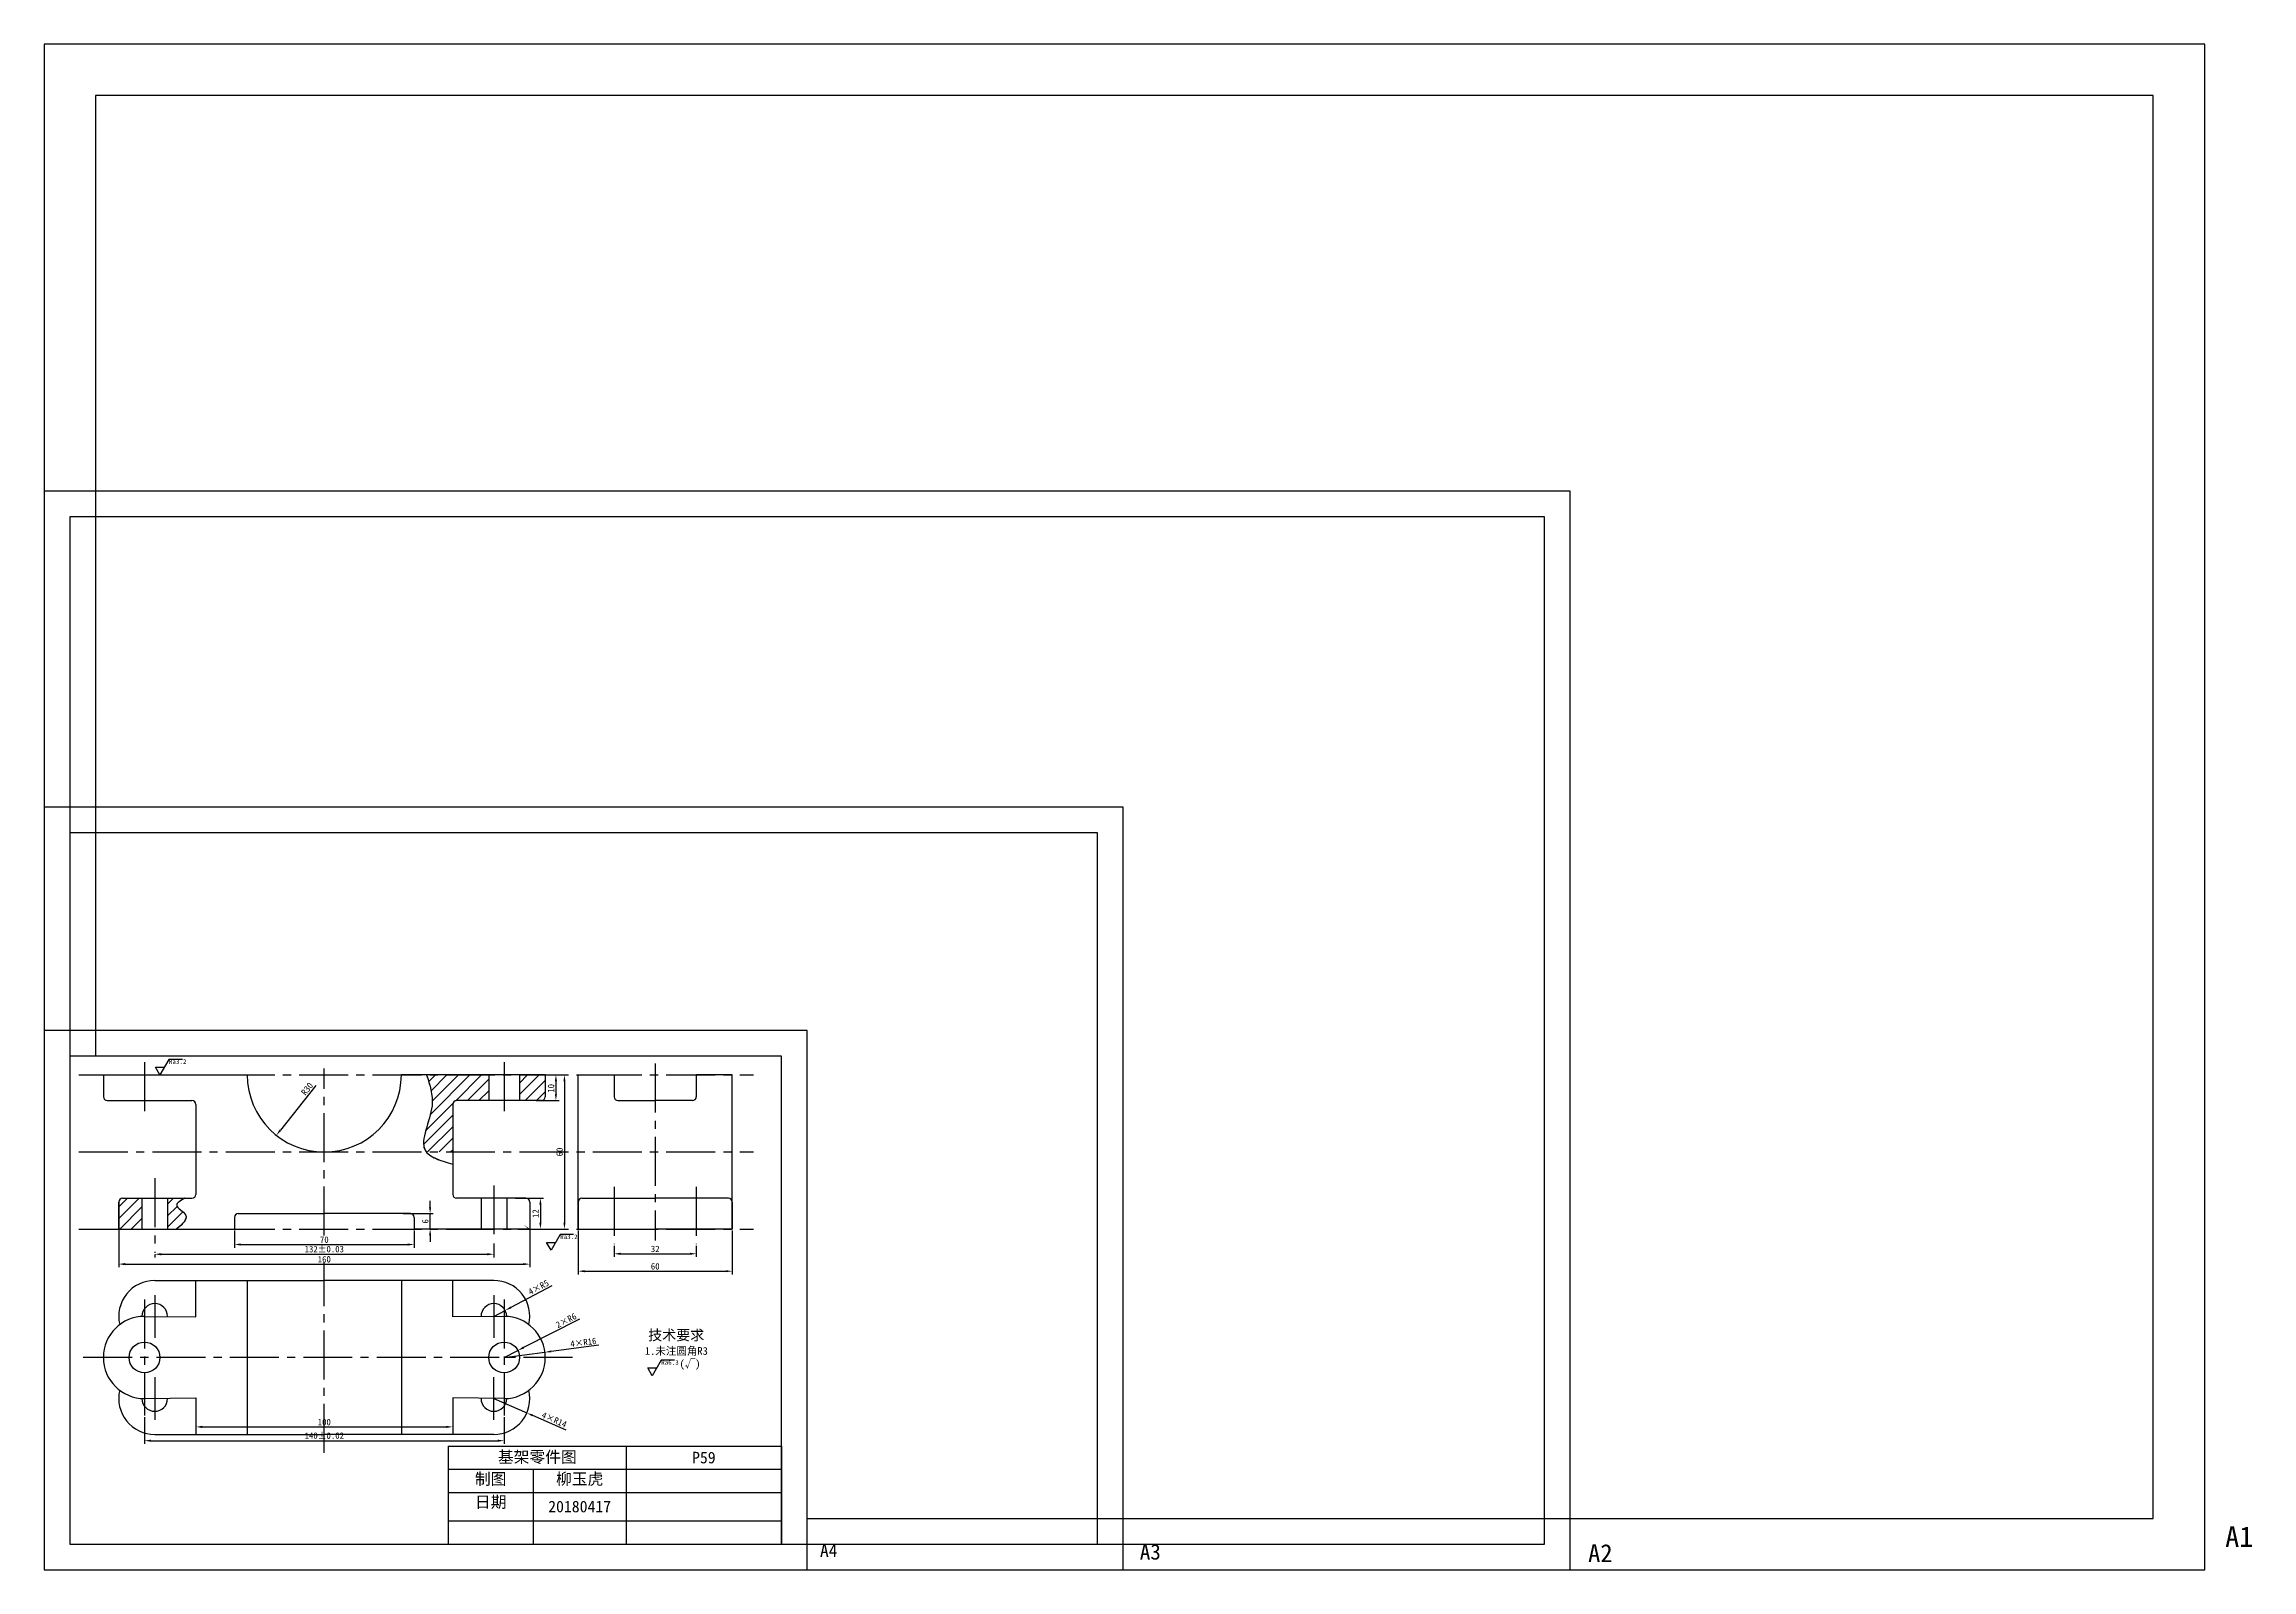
# Model space of a CAD drawing. Header units: millimetres. Extents: x 0 to 859, y 0 to 594.
import ezdxf

# ---------------------------------------------------------------- set-up
doc = ezdxf.new("R2010")
doc.units = ezdxf.units.MM
doc.linetypes.add('CENTER2', pattern=[28.575, 19.05, -3.175, 3.175, -3.175])
doc.layers.get('0').update_dxf_attribs({"true_color": 0xff2929})
doc.layers.add('图框', color=7, linetype='Continuous')
doc.layers.add('图线', color=3, linetype='CENTER2')
doc.layers.add('注释', color=7, linetype='Continuous', true_color=0x77783f, plot=False)
doc.styles.get("Standard").update_dxf_attribs({"font": ''})
doc.styles.add('样式 1', font='')
doc.styles.add('样式 3', font='')
doc.styles.get('Standard').set_extended_font_data('SimSun')
doc.styles.get('样式 1').set_extended_font_data('SimSun')
doc.styles.get('样式 3').set_extended_font_data('SimSun')
doc.dimstyles.new('ISO-25', dxfattribs={"dimtxt": 2.5, "dimasz": 2.5, "dimexe": 1.25, "dimexo": 0.625, "dimtad": 1, "dimdsep": 46, "dimtxsty": 'Standard', "dimcen": 2.5, "dimadec": 0, "dimazin": 0, "dimtfac": 1, "dimtmove": 0, "dimatfit": 3, "dimfxl": 0, "dimarcsym": 0})

# ---------------------------------------------------------------- blocks, each defined once
blk = doc.blocks.new('*T2')
at = {"layer": '注释', "color": 0, "linetype": 'ByBlock', "lineweight": -2}
for p, q in [((0, 0), (129.68, 0)), ((0, 0), (0, -38.14)), ((69.26, 0), (69.26, -38.14)), ((129.68, 0), (129.68, -38.14)), ((0, -9.02), (129.68, -9.02)), ((33, -9.02), (33, -38.14)), ((0, -18.02), (129.68, -18.02)), ((0, -29.14), (129.68, -29.14)), ((0, -38.14), (129.68, -38.14))]:
    blk.add_line(p, q, dxfattribs=at)
at = {"layer": '注释', "color": 0, "char_height": 4.5}
for s, insert, width, attachment_point in [('基架零件图', (34.63, -4.51), 66.2597, 5), ('P59', (99.47, -4.51), 57.4214, 5), ('制图', (16.5, -10.53), 30.0001, 2), ('柳玉虎', (51.13, -10.53), 33.2596, 2), ('日期', (16.5, -19.52), 30.0001, 2), ('20180417', (51.13, -23.58), 33.2596, 5)]:
    blk.add_mtext(s, dxfattribs=dict(at, insert=insert, width=width, attachment_point=attachment_point))
blk = doc.blocks.new('*D3')
at = {"layer": 'Defpoints', "color": 0}
for p in [(139.16, 138.69), (150.24, 138.69), (149.94, 132.69)]:
    blk.add_point(p, dxfattribs=at)
at = {"layer": '注释', "color": 0, "lineweight": -2}
for p, q in [((139.78, 138.69), (151.49, 138.69)), ((150.24, 141.19), (150.24, 143.69)), ((150.24, 132.69), (150.24, 138.69)), ((150.24, 130.19), (150.24, 127.69)), ((150.57, 132.69), (151.49, 132.69))]:
    blk.add_line(p, q, dxfattribs=at)
at = {"layer": '注释', "color": 0}
for points in [[(149.82, 141.19), (150.65, 141.19), (150.24, 138.69)], [(149.82, 130.19), (150.65, 130.19), (150.24, 132.69)]]:
    blk.add_solid(points, dxfattribs=at)
at = {"layer": '注释', "color": 0, "insert": (148.36, 135.69), "char_height": 2.5, "attachment_point": 5, "rotation": 90}
blk.add_mtext('6', dxfattribs=at)
blk = doc.blocks.new('*D4')
at = {"layer": 'Defpoints', "color": 0}
for p in [(74.05, 132.69), (144.05, 132.69), (144.05, 126.66)]:
    blk.add_point(p, dxfattribs=at)
at = {"layer": '注释', "color": 0, "lineweight": -2}
for p, q in [((74.05, 132.07), (74.05, 125.41)), ((144.05, 132.07), (144.05, 125.41)), ((76.55, 126.66), (141.55, 126.66))]:
    blk.add_line(p, q, dxfattribs=at)
at = {"layer": '注释', "color": 0}
for points in [[(76.55, 127.08), (76.55, 126.24), (74.05, 126.66)], [(141.55, 127.08), (141.55, 126.24), (144.05, 126.66)]]:
    blk.add_solid(points, dxfattribs=at)
at = {"layer": '注释', "color": 0, "insert": (109.05, 128.54), "char_height": 2.5, "attachment_point": 5}
blk.add_mtext('70', dxfattribs=at)
blk = doc.blocks.new('*D5')
at = {"layer": 'Defpoints', "color": 0}
for p in [(195.05, 192.69), (190.91, 182.69), (199.21, 182.69)]:
    blk.add_point(p, dxfattribs=at)
at = {"layer": '注释', "color": 0, "lineweight": -2}
for p, q in [((195.68, 192.69), (200.46, 192.69)), ((199.21, 190.19), (199.21, 185.19)), ((191.53, 182.69), (200.46, 182.69))]:
    blk.add_line(p, q, dxfattribs=at)
at = {"layer": '注释', "color": 0}
for points in [[(198.79, 190.19), (199.62, 190.19), (199.21, 192.69)], [(198.79, 185.19), (199.62, 185.19), (199.21, 182.69)]]:
    blk.add_solid(points, dxfattribs=at)
at = {"layer": '注释', "color": 0, "insert": (197.33, 187.47), "char_height": 2.5, "attachment_point": 5, "rotation": 90}
blk.add_mtext('10', dxfattribs=at)
blk = doc.blocks.new('*D6')
at = {"layer": 'Defpoints', "color": 0}
for p in [(192.11, 192.69), (187.28, 132.69), (202.53, 132.69)]:
    blk.add_point(p, dxfattribs=at)
at = {"layer": '注释', "color": 0, "lineweight": -2}
for p, q in [((192.74, 192.69), (203.78, 192.69)), ((202.53, 190.19), (202.53, 135.19)), ((187.91, 132.69), (203.78, 132.69))]:
    blk.add_line(p, q, dxfattribs=at)
at = {"layer": '注释', "color": 0}
for points in [[(202.11, 190.19), (202.94, 190.19), (202.53, 192.69)], [(202.11, 135.19), (202.94, 135.19), (202.53, 132.69)]]:
    blk.add_solid(points, dxfattribs=at)
at = {"layer": '注释', "color": 0, "insert": (200.65, 162.69), "char_height": 2.5, "attachment_point": 5, "rotation": 90}
blk.add_mtext('60', dxfattribs=at)
blk = doc.blocks.new('*D7')
at = {"layer": 'Defpoints', "color": 0}
for p in [(221.86, 126.76), (253.86, 126.76), (253.86, 123.06)]:
    blk.add_point(p, dxfattribs=at)
at = {"layer": '注释', "color": 0, "lineweight": -2}
for p, q in [((221.86, 126.13), (221.86, 121.81)), ((224.36, 123.06), (251.36, 123.06)), ((253.86, 126.13), (253.86, 121.81))]:
    blk.add_line(p, q, dxfattribs=at)
at = {"layer": '注释', "color": 0}
for points in [[(224.36, 123.48), (224.36, 122.64), (221.86, 123.06)], [(251.36, 123.48), (251.36, 122.64), (253.86, 123.06)]]:
    blk.add_solid(points, dxfattribs=at)
at = {"layer": '注释', "color": 0, "insert": (237.86, 124.93), "char_height": 2.5, "attachment_point": 5}
blk.add_mtext('32', dxfattribs=at)
blk = doc.blocks.new('*D8')
at = {"layer": 'Defpoints', "color": 0}
for p in [(207.86, 132.69), (267.86, 132.69), (267.86, 116.27)]:
    blk.add_point(p, dxfattribs=at)
at = {"layer": '注释', "color": 0, "lineweight": -2}
for p, q in [((207.86, 132.07), (207.86, 115.02)), ((267.86, 132.07), (267.86, 115.02)), ((210.36, 116.27), (265.36, 116.27))]:
    blk.add_line(p, q, dxfattribs=at)
at = {"layer": '注释', "color": 0}
for points in [[(210.36, 116.69), (210.36, 115.86), (207.86, 116.27)], [(265.36, 116.69), (265.36, 115.86), (267.86, 116.27)]]:
    blk.add_solid(points, dxfattribs=at)
at = {"layer": '注释', "color": 0, "insert": (237.86, 118.15), "char_height": 2.5, "attachment_point": 5}
blk.add_mtext('60', dxfattribs=at)
blk = doc.blocks.new('*D9')
at = {"layer": 'Defpoints', "color": 0}
for p in [(182.91, 144.69), (183.82, 132.69), (193.17, 132.69)]:
    blk.add_point(p, dxfattribs=at)
at = {"layer": '注释', "color": 0, "lineweight": -2}
for p, q in [((183.54, 144.69), (194.42, 144.69)), ((193.17, 142.19), (193.17, 135.19)), ((184.44, 132.69), (194.42, 132.69))]:
    blk.add_line(p, q, dxfattribs=at)
at = {"layer": '注释', "color": 0}
for points in [[(192.76, 142.19), (193.59, 142.19), (193.17, 144.69)], [(192.76, 135.19), (193.59, 135.19), (193.17, 132.69)]]:
    blk.add_solid(points, dxfattribs=at)
at = {"layer": '注释', "color": 0, "insert": (191.3, 138.69), "char_height": 2.5, "attachment_point": 5, "rotation": 90}
blk.add_mtext('12', dxfattribs=at)
blk = doc.blocks.new('*D10')
at = {"layer": 'Defpoints', "color": 0}
for p in [(109.05, 192.69), (90.39, 169.2)]:
    blk.add_point(p, dxfattribs=at)
at = {"layer": '注释', "color": 0, "lineweight": -2}
blk.add_line((105.78, 188.57), (91.94, 171.16), dxfattribs=at)
at = {"layer": '注释', "color": 0}
blk.add_solid([(91.62, 171.42), (92.27, 170.9), (90.39, 169.2)], dxfattribs=at)
at = {"layer": '注释', "color": 0, "insert": (102.35, 187.27), "char_height": 2.5, "attachment_point": 5, "rotation": 51.53479}
blk.add_mtext('R30', dxfattribs=at)
blk = doc.blocks.new('*D11')
at = {"layer": 'Defpoints', "color": 0}
for p in [(43.05, 123.46), (175.05, 127.69), (175.05, 122.88)]:
    blk.add_point(p, dxfattribs=at)
at = {"layer": '注释', "color": 0, "lineweight": -2}
for p, q in [((43.05, 122.83), (43.05, 121.63)), ((45.55, 122.88), (172.55, 122.88)), ((175.05, 127.07), (175.05, 121.63))]:
    blk.add_line(p, q, dxfattribs=at)
at = {"layer": '注释', "color": 0}
for points in [[(45.55, 123.3), (45.55, 122.46), (43.05, 122.88)], [(172.55, 123.3), (172.55, 122.46), (175.05, 122.88)]]:
    blk.add_solid(points, dxfattribs=at)
at = {"layer": '注释', "color": 0, "insert": (109.05, 124.84), "char_height": 2.5, "attachment_point": 5}
blk.add_mtext('132±0.03', dxfattribs=at)
blk = doc.blocks.new('*D12')
at = {"layer": 'Defpoints', "color": 0}
for p in [(29.05, 135.79), (189.05, 135.79), (189.05, 119.03)]:
    blk.add_point(p, dxfattribs=at)
at = {"layer": '注释', "color": 0, "lineweight": -2}
for p, q in [((29.05, 135.16), (29.05, 117.78)), ((189.05, 135.16), (189.05, 117.78)), ((31.55, 119.03), (186.55, 119.03))]:
    blk.add_line(p, q, dxfattribs=at)
at = {"layer": '注释', "color": 0}
for points in [[(31.55, 119.45), (31.55, 118.62), (29.05, 119.03)], [(186.55, 119.45), (186.55, 118.62), (189.05, 119.03)]]:
    blk.add_solid(points, dxfattribs=at)
at = {"layer": '注释', "color": 0, "insert": (109.05, 120.91), "char_height": 2.5, "attachment_point": 5}
blk.add_mtext('160', dxfattribs=at)
blk = doc.blocks.new('*D15')
at = {"layer": 'Defpoints', "color": 0}
for p in [(59.05, 59.81), (159.05, 59.81), (159.05, 55.66)]:
    blk.add_point(p, dxfattribs=at)
at = {"layer": '注释', "color": 0, "lineweight": -2}
for p, q in [((59.05, 59.18), (59.05, 54.41)), ((61.55, 55.66), (156.55, 55.66)), ((159.05, 59.18), (159.05, 54.41))]:
    blk.add_line(p, q, dxfattribs=at)
at = {"layer": '注释', "color": 0}
for points in [[(61.55, 56.08), (61.55, 55.24), (59.05, 55.66)], [(156.55, 56.08), (156.55, 55.24), (159.05, 55.66)]]:
    blk.add_solid(points, dxfattribs=at)
at = {"layer": '注释', "color": 0, "insert": (109.05, 57.53), "char_height": 2.5, "attachment_point": 5}
blk.add_mtext('100', dxfattribs=at)
blk = doc.blocks.new('*D16')
at = {"layer": 'Defpoints', "color": 0}
for p in [(39.05, 60.13), (179.05, 60.13), (179.05, 50.29)]:
    blk.add_point(p, dxfattribs=at)
at = {"layer": '注释', "color": 0, "lineweight": -2}
for p, q in [((39.05, 59.51), (39.05, 49.04)), ((179.05, 59.51), (179.05, 49.04)), ((41.55, 50.29), (176.55, 50.29))]:
    blk.add_line(p, q, dxfattribs=at)
at = {"layer": '注释', "color": 0}
for points in [[(41.55, 50.7), (41.55, 49.87), (39.05, 50.29)], [(176.55, 50.7), (176.55, 49.87), (179.05, 50.29)]]:
    blk.add_solid(points, dxfattribs=at)
at = {"layer": '注释', "color": 0, "insert": (109.05, 52.25), "char_height": 2.5, "attachment_point": 5}
blk.add_mtext('140±0.02', dxfattribs=at)
blk = doc.blocks.new('*D20')
at = {"layer": 'Defpoints', "color": 0}
for p in [(175.05, 98.65), (179.47, 100.99)]:
    blk.add_point(p, dxfattribs=at)
at = {"layer": '注释', "color": 0, "lineweight": -2}
for p, q in [((197.65, 110.64), (181.67, 102.16)), ((175.05, 98.65), (179.47, 100.99))]:
    blk.add_line(p, q, dxfattribs=at)
at = {"layer": '注释', "color": 0}
blk.add_solid([(181.48, 102.53), (181.87, 101.79), (179.47, 100.99)], dxfattribs=at)
at = {"layer": '注释', "color": 0, "insert": (192.45, 110), "char_height": 2.5, "attachment_point": 5, "rotation": 27.96489}
blk.add_mtext('4×R5', dxfattribs=at)
blk = doc.blocks.new('*D21')
at = {"layer": 'Defpoints', "color": 0}
for p in [(175.06, 66.71), (187.88, 61.09)]:
    blk.add_point(p, dxfattribs=at)
at = {"layer": '注释', "color": 0, "lineweight": -2}
for p, q in [((175.06, 66.71), (187.88, 61.09)), ((203.15, 54.4), (190.17, 60.09))]:
    blk.add_line(p, q, dxfattribs=at)
at = {"layer": '注释', "color": 0}
blk.add_solid([(190.34, 60.47), (190.01, 59.71), (187.88, 61.09)], dxfattribs=at)
at = {"layer": '注释', "color": 0, "insert": (198.56, 58.46), "char_height": 2.5, "attachment_point": 5, "rotation": 336.32808}
blk.add_mtext('4×R14', dxfattribs=at)
blk = doc.blocks.new('*D22')
at = {"layer": 'Defpoints', "color": 0}
for p in [(179.05, 82.69), (184.4, 85.41)]:
    blk.add_point(p, dxfattribs=at)
at = {"layer": '注释', "color": 0, "lineweight": -2}
for p, q in [((208.38, 97.63), (186.63, 86.55)), ((179.05, 82.69), (184.4, 85.41))]:
    blk.add_line(p, q, dxfattribs=at)
at = {"layer": '注释', "color": 0}
blk.add_solid([(186.44, 86.92), (186.81, 86.18), (184.4, 85.41)], dxfattribs=at)
at = {"layer": '注释', "color": 0, "insert": (203.18, 97.08), "char_height": 2.5, "attachment_point": 5, "rotation": 26.97882}
blk.add_mtext('2×R6', dxfattribs=at)
blk = doc.blocks.new('*D23')
at = {"layer": 'Defpoints', "color": 0}
for p in [(179.05, 82.69), (194.92, 84.73)]:
    blk.add_point(p, dxfattribs=at)
at = {"layer": '注释', "color": 0, "lineweight": -2}
for p, q in [((215.88, 87.43), (197.4, 85.05)), ((179.05, 82.69), (194.92, 84.73))]:
    blk.add_line(p, q, dxfattribs=at)
at = {"layer": '注释', "color": 0}
blk.add_solid([(197.35, 85.46), (197.45, 84.64), (194.92, 84.73)], dxfattribs=at)
at = {"layer": '注释', "color": 0, "insert": (209.88, 88.55), "char_height": 2.5, "attachment_point": 5, "rotation": 7.32522}
blk.add_mtext('4×R16', dxfattribs=at)

msp = doc.modelspace()

# ---------------------------------------------------------------- hatches: boundary and pattern name
at = {"layer": '注释'}
h = msp.add_hatch(dxfattribs=at)
h.set_pattern_fill('ANSI31', color=256, style=0)
edge = h.paths.add_edge_path()
edge.add_line((173.05, 192.692), (148.842, 192.692))
edge.add_spline(control_points=[(148.842, 192.692), (150.133, 188.841), (153.281, 179.456), (145.823, 167.005), (148.599, 162.913), (148.777, 162.692)], knot_values=[0, 0, 0, 0, 12.1867483, 29.6975179, 30.7458086, 30.7458086, 30.7458086, 30.7458086], degree=3, periodic=0)
edge.add_line((148.777, 162.692), (159.05, 162.692))
edge.add_line((159.05, 162.692), (159.05, 181.192))
edge.add_arc((160.55, 181.192), 1.5, 90, 180, ccw=False)
edge.add_line((160.55, 182.692), (173.05, 182.692))
edge.add_line((173.05, 182.692), (173.05, 192.692))
edge = h.paths.add_edge_path()
edge.add_spline(control_points=[(51.55, 132.692), (53.764, 134.592), (57.702, 137.971), (49.511, 141.814), (53.137, 143.795), (54.78, 144.692)], knot_values=[0, 0, 0, 0, 6.5366893, 11.6251561, 15.842022, 15.842022, 15.842022, 15.842022], degree=3, periodic=0)
edge.add_line((54.78, 144.692), (48.05, 144.692))
edge.add_line((48.05, 144.692), (48.05, 132.692))
edge.add_line((48.05, 132.692), (51.55, 132.692))
h.paths.add_polyline_path([(38.05, 144.692), (30.55, 144.692, 0.4142136), (29.05, 143.192), (29.05, 132.692), (38.05, 132.692)])
h.paths.add_polyline_path([(195.05, 192.692), (185.05, 192.692), (185.05, 182.692), (193.55, 182.692, 0.4142136), (195.05, 184.192)])

# ---------------------------------------------------------------- linework, layer by layer
for p, q in [((23.05, 192.692), (79.05, 192.692)), ((23.05, 192.692), (23.05, 184.192)), ((195.05, 192.692), (139.05, 192.692)), ((173.05, 192.692), (173.05, 182.692)), ((185.05, 192.692), (185.05, 182.692)), ((195.05, 192.692), (195.05, 184.192)), ((207.858, 132.692), (207.858, 192.692)), ((207.858, 192.692), (221.858, 192.692)), ((221.858, 192.692), (221.858, 184.192)), ((253.858, 192.692), (253.858, 184.192)), ((267.858, 192.692), (253.858, 192.692)), ((267.858, 132.692), (267.858, 192.692)), ((24.55, 182.692), (57.55, 182.692)), ((59.05, 181.192), (59.05, 146.192)), ((159.05, 181.192), (159.05, 146.192)), ((193.55, 182.692), (160.55, 182.692)), ((223.358, 182.692), (237.858, 182.692)), ((252.358, 182.692), (237.858, 182.692)), ((29.05, 143.192), (29.05, 132.692)), ((30.55, 144.692), (57.55, 144.692)), ((38.05, 144.692), (38.05, 132.692)), ((48.05, 144.692), (48.05, 132.692)), ((75.55, 138.692), (109.05, 138.692)), ((142.55, 138.692), (109.05, 138.692)), ((187.55, 144.692), (160.55, 144.692)), ((170.05, 144.692), (170.05, 132.692)), ((180.05, 144.692), (180.05, 132.692)), ((189.05, 143.192), (189.05, 132.692)), ((207.858, 143.192), (207.858, 132.692)), ((209.358, 144.692), (237.858, 144.692)), ((266.358, 144.692), (237.858, 144.692)), ((267.858, 143.192), (267.858, 132.692)), ((29.05, 132.692), (74.05, 132.692)), ((74.05, 137.192), (74.05, 132.692)), ((144.05, 137.192), (144.05, 132.692)), ((189.05, 132.692), (144.05, 132.692)), ((207.858, 132.692), (237.858, 132.692)), ((267.858, 132.692), (237.858, 132.692)), ((43.05, 112.646), (109.05, 112.692)), ((59.05, 98.49), (59.05, 112.692)), ((59.05, 98.459), (59.05, 112.692)), ((79.05, 112.692), (79.05, 52.692)), ((175.05, 112.646), (109.05, 112.692)), ((139.05, 112.692), (139.05, 52.692)), ((159.05, 98.49), (159.05, 112.692)), ((159.05, 98.459), (159.05, 112.692)), ((39.05, 98.692), (59.05, 98.49)), ((179.05, 98.692), (159.05, 98.49)), ((236.673, 75.585), (234.923, 78.616)), ((234.923, 78.616), (238.423, 78.616)), ((240.173, 81.647), (236.673, 75.585)), ((245.423, 81.647), (240.173, 81.647)), ((39.05, 66.692), (59.05, 66.925)), ((59.05, 66.925), (59.05, 52.692)), ((179.05, 66.692), (159.05, 66.925)), ((159.05, 66.925), (159.05, 52.692)), ((43.05, 52.739), (109.05, 52.692)), ((175.05, 52.739), (109.05, 52.692))]:
    msp.add_line(p, q)
for centre in [(39.05, 82.692), (179.05, 82.692)]:
    msp.add_circle(centre, 6)
for centre, radius, start, end in [((109.05, 192.692), 30, 180, 270), ((109.05, 192.692), 30, 270, 0), ((24.55, 184.192), 1.5, 180, 270), ((57.55, 181.192), 1.5, 0, 90), ((160.55, 181.192), 1.5, 90, 180), ((193.55, 184.192), 1.5, 270, 0), ((223.358, 184.192), 1.5, 180, 270), ((252.358, 184.192), 1.5, 270, 0), ((57.55, 146.192), 1.5, 270, 0), ((160.55, 146.192), 1.5, 180, 270), ((30.55, 143.192), 1.5, 90, 180), ((75.55, 137.192), 1.5, 90, 180), ((142.55, 137.192), 1.5, 0, 90), ((187.55, 143.192), 1.5, 0, 90), ((209.358, 143.192), 1.5, 90, 180), ((266.358, 143.192), 1.5, 0, 90), ((43.039, 98.67), 14, 89.954018, 193.198638), ((175.062, 98.67), 14, 346.801362, 90.045982), ((43.05, 98.646), 5, 0.53406, 179.46594), ((175.05, 98.646), 5, 0.53406, 179.46594), ((39.05, 82.692), 16, 90, 270), ((179.05, 82.692), 16, 270, 90), ((43.039, 66.715), 14, 166.801362, 270.045982), ((175.062, 66.715), 14, 269.954018, 13.198638), ((43.05, 66.739), 5, 180.53406, 359.46594), ((175.05, 66.739), 5, 180.53406, 359.46594)]:
    msp.add_arc(centre, radius, start, end)
for points in [[(148.842, 192.692), (150.973, 180.693), (148.309, 163.386), (159.05, 157.928)], [(148.842, 192.692), (150.973, 180.693), (148.309, 163.386), (159.05, 157.928)], [(54.78, 144.692), (51.583, 141.943), (55.047, 138.215), (51.55, 132.692)], [(54.78, 144.692), (51.583, 141.943), (55.047, 138.215), (51.55, 132.692)]]:
    msp.add_spline(points, degree=3)
at = {"layer": '图框'}
for points in [[(0, 0), (841, 0), (841, 594), (0, 594)], [(0, 0), (594, 0), (594, 420), (0, 420)], [(10, 10), (584, 10), (584, 410), (10, 410)], [(0, 0), (420, 0), (420, 297), (0, 297)], [(10, 10), (410, 10), (410, 287), (10, 287)], [(0, 0), (297, 0), (297, 210), (0, 210)], [(10, 10), (287, 10), (287, 200), (10, 200)]]:
    msp.add_lwpolyline(points, close=True, dxfattribs=at)
msp.add_lwpolyline([(297, 20), (821, 20), (821, 574), (20, 574), (20, 200)], dxfattribs=at)
at = {"layer": '图线'}
for p, q in [((39.05, 197.692), (39.05, 177.846)), ((179.05, 197.692), (179.05, 177.692)), ((13.564, 192.692), (276.102, 192.692)), ((109.05, 130.153), (109.05, 195.231)), ((237.858, 197.103), (237.858, 128.282)), ((13.564, 162.692), (276.102, 162.692)), ((43.05, 152.444), (43.05, 123.458)), ((175.05, 149.692), (175.05, 127.692)), ((221.858, 149.129), (221.858, 126.756)), ((253.858, 149.129), (253.858, 126.756)), ((29.05, 132.692), (29.05, 143.192)), ((13.564, 132.692), (276.102, 132.692)), ((109.05, 45.528), (109.05, 119.856)), ((39.05, 105.25), (39.05, 60.134)), ((43.05, 106.991), (43.05, 90.312)), ((175.05, 106.991), (175.05, 90.312)), ((179.05, 105.25), (179.05, 60.134)), ((205.674, 82.692), (12.426, 82.692)), ((43.127, 75.079), (43.127, 58.4)), ((174.974, 75.079), (174.974, 58.4))]:
    msp.add_line(p, q, dxfattribs=at)
for points in [[(148.842, 192.692), (150.973, 180.693), (148.309, 163.386), (159.05, 157.928)], [(54.78, 144.692), (51.583, 141.943), (55.047, 138.215), (51.55, 132.692)]]:
    msp.add_spline(points, degree=3, dxfattribs=at)
at = {"layer": '注释'}
for p, q in [((48.55, 198.754), (45.05, 192.692)), ((53.8, 198.754), (48.55, 198.754)), ((45.05, 192.692), (43.3, 195.723)), ((43.3, 195.723), (46.8, 195.723)), ((200.851, 130.536), (197.351, 124.474)), ((206.101, 130.536), (200.851, 130.536)), ((197.351, 124.474), (195.601, 127.505)), ((195.601, 127.505), (199.101, 127.505))]:
    msp.add_line(p, q, dxfattribs=at)
msp.add_lwpolyline([(189.05, 132.692, 0, 2, 0), (190.933, 130.131, 0, 0, 0), (196.59, 124.474, 0, 0, 0), (205.59, 124.474, 0, 0, 0)], format="xyseb", dxfattribs=at)

# ---------------------------------------------------------------- block references
msp.add_blockref('*T2', (157.319, 48.196))

# ---------------------------------------------------------------- texts
at = {"attachment_point": 1}
for s, width, insert, char_height, style in [('\\pi14.452;技术要求\\P\\pi13.149;{\\H0.75x;1.未注圆角R3\\P\\pi16.441;     (√) }', 51.14815, (220.675, 93.391), 4, '样式 3'), ('Ra6.3', 7.84666, (240.173, 81.647), 1.75, '样式 1')]:
    msp.add_mtext_dynamic_manual_height_columns(s, width=width, gutter_width=12.5, heights=[0], dxfattribs=dict(at, insert=insert, char_height=char_height, style=style))
for s, heights, insert, char_height in [('\\pi5;A4', [9.907], (297, 10), 5), ('\\pi6;A3', [0], (420.5, 10), 6), ('\\pi7;A2', [0], (594, 10), 7), ('\\pi8;A1', [0], (841, 16.918), 8)]:
    msp.add_mtext_dynamic_manual_height_columns(s, width=28.04239, gutter_width=12.5, heights=heights, dxfattribs=dict(at, insert=insert, char_height=char_height))
at = {"layer": '注释', "char_height": 1.75, "attachment_point": 1, "style": '样式 1'}
for insert in [(48.55, 198.754), (200.851, 130.536)]:
    msp.add_mtext_dynamic_manual_height_columns('Ra3.2', width=7.84666, gutter_width=12.5, heights=[0], dxfattribs=dict(at, insert=insert))

# ---------------------------------------------------------------- dimensions: what is measured, and where the dimension line sits
at = {"layer": '注释'}
dim = msp.add_radius_dim(center=(109.05, 192.692), mpoint=(90.389, 169.203), dimstyle='ISO-25', dxfattribs=at)
dim.commit()
dim.dimension.update_dxf_attribs({"geometry": '*D10', "text_midpoint": (103.82, 186.108), "dimtype": 164})
for base, p1, p2, picture, middle in [((202.525, 132.692), (192.113, 192.692), (187.285, 132.692), '*D6', (200.65, 162.692)), ((150.238, 138.692), (149.943, 132.692), (139.155, 138.692), '*D3', (148.363, 135.692)), ((193.172, 132.692), (182.911, 144.692), (183.816, 132.692), '*D9', (191.297, 138.692))]:
    dim = msp.add_linear_dim(base=base, p1=p1, p2=p2, angle=90, dimstyle='ISO-25', dxfattribs=at)
    dim.commit()
    dim.dimension.update_dxf_attribs({"geometry": picture, "text_midpoint": middle})
dim = msp.add_linear_dim(base=(199.206, 182.692), p1=(195.05, 192.692), p2=(190.906, 182.692), angle=90, dimstyle='ISO-25', dxfattribs=at)
dim.commit()
dim.dimension.update_dxf_attribs({"geometry": '*D5', "text_midpoint": (199.206, 187.466), "dimtype": 160})
for base, p1, p2, picture, middle in [((189.05, 119.032), (29.05, 135.789), (189.05, 135.789), '*D12', (109.05, 119.032)), ((144.05, 126.66), (74.05, 132.692), (144.05, 132.692), '*D4', (109.05, 126.66))]:
    dim = msp.add_linear_dim(base=base, p1=p1, p2=p2, dimstyle='ISO-25', dxfattribs=at)
    dim.commit()
    dim.dimension.update_dxf_attribs({"geometry": picture, "text_midpoint": middle, "dimtype": 160})
for base, p1, p2, picture, middle in [((267.858, 116.274), (207.858, 132.692), (267.858, 132.692), '*D8', (237.858, 118.149)), ((253.858, 123.06), (221.858, 126.756), (253.858, 126.756), '*D7', (237.858, 124.935)), ((159.05, 55.659), (59.05, 59.809), (159.05, 59.809), '*D15', (109.05, 57.534))]:
    dim = msp.add_linear_dim(base=base, p1=p1, p2=p2, dimstyle='ISO-25', dxfattribs=at)
    dim.commit()
    dim.dimension.update_dxf_attribs({"geometry": picture, "text_midpoint": middle})
for base, p1, p2, override, picture, middle in [((175.05, 122.879), (43.05, 123.458), (175.05, 127.692), {"dimgap": 0.625, "dimtol": 1, "dimlim": 0, "dimtp": 0.03, "dimtm": 0.03}, '*D11', (109.05, 122.879)), ((179.05, 50.286), (39.05, 60.134), (179.05, 60.134), {"dimgap": 0.625, "dimtol": 1, "dimlim": 0, "dimtp": 0.02, "dimtm": 0.02}, '*D16', (109.05, 50.286))]:
    dim = msp.add_linear_dim(base=base, p1=p1, p2=p2, dimstyle='ISO-25', override=override, dxfattribs=at)
    dim.commit()
    dim.dimension.update_dxf_attribs({"geometry": picture, "text_midpoint": middle, "dimtype": 160})
for center, mpoint, text, picture, middle in [((175.05, 98.646), (179.467, 100.99), '4×R5', '*D20', (193.325, 108.348)), ((179.05, 82.692), (184.397, 85.414), '2×R6', '*D22', (204.028, 95.407)), ((179.05, 82.692), (194.92, 84.732), '4×R16', '*D23', (210.12, 86.686))]:
    dim = msp.add_radius_dim(center=center, mpoint=mpoint, text=text, dimstyle='ISO-25', override={"dimarcsym": 2}, dxfattribs=at)
    dim.commit()
    dim.dimension.update_dxf_attribs({"geometry": picture, "text_midpoint": middle, "dimtype": 164})
dim = msp.add_radius_dim(center=(175.062, 66.715), mpoint=(187.884, 61.094), text='4×R14', dimstyle='ISO-25', override={"dimarcsym": 2}, dxfattribs=at)
dim.commit()
dim.dimension.update_dxf_attribs({"geometry": '*D21', "text_midpoint": (198.558, 58.461)})

doc.saveas('drawing.dxf')
